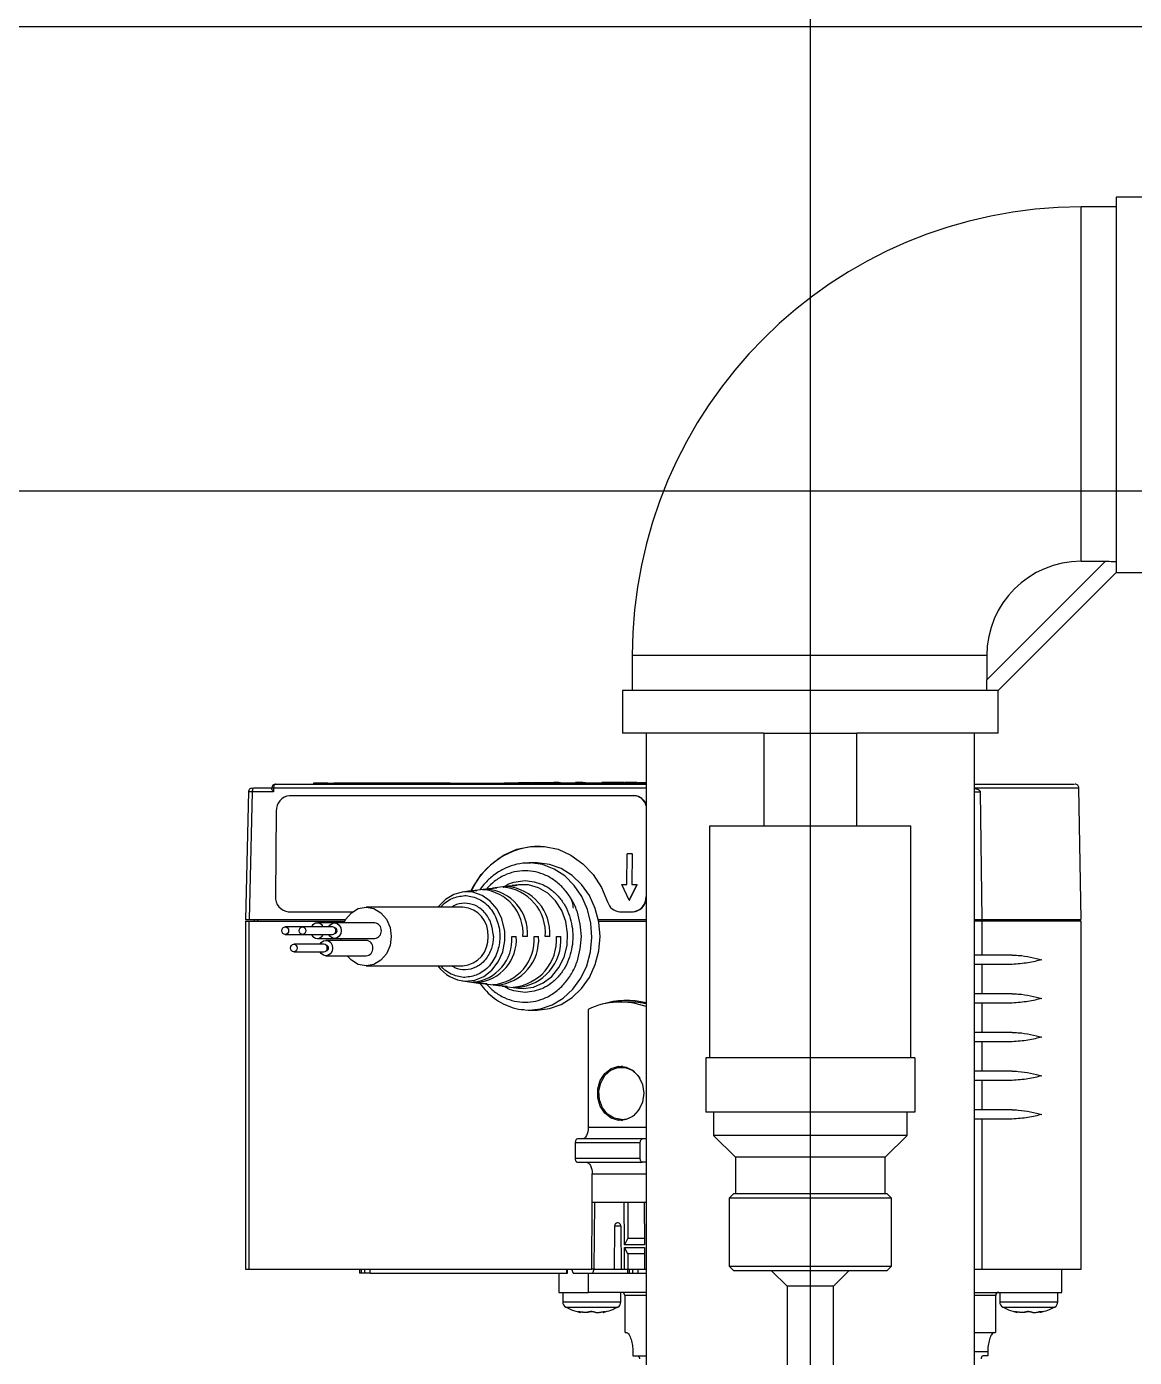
# Model space of a CAD drawing. Header units: millimetres. Extents: x 12318 to 17800, y 6541 to 10165.
# Drawn here: x 15341.1 to 15351.44, y 7317.83 to 7330.26 of the extents above; entities that cross this region are included whole.
import ezdxf

# ---------------------------------------------------------------- set-up
doc = ezdxf.new("R2010")
doc.units = ezdxf.units.MM
doc.layers.add('Equipment', color=123, linetype='Continuous')
doc.layers.add('GCW', color=214, linetype='Continuous')

# ---------------------------------------------------------------- blocks, each defined once
blk = doc.blocks.new('A$Cbe2ee938')
at = {"layer": 'Equipment'}
for p, q in [((25000, 807), (27000, 807)), ((26919, 784.95), (26913.5, 784.95)), ((26913.5, 784.95), (26913.5, 736.49)), ((26913.5, 783.7), (26909, 783.7)), ((26909, 737.9), (26909, 783.7)), ((25040, 747), (26960, 747)), ((26896.8, 722.58), (26912.12, 737.9)), ((26909, 737.9), (26912.12, 737.9)), ((26913.5, 736.45), (26898.25, 721.2)), ((26913.5, 736.49), (26913.5, 736.45)), ((26913.5, 736.45), (26919, 736.45)), ((26851, 725.7), (26851, 721.2)), ((26896.8, 725.7), (26851, 725.7)), ((26896.8, 725.7), (26896.8, 722.58)), ((26849.75, 721.2), (26849.75, 715.7)), ((26898.21, 721.2), (26849.75, 721.2)), ((26898.25, 721.2), (26898.21, 721.2)), ((26898.25, 715.7), (26898.25, 721.2)), ((26868, 715.7), (26849.75, 715.7)), ((26852.8, 715.7), (26852.8, 606.7)), ((26868, 715.7), (26868, 703.7)), ((26868, 715.7), (26880, 715.7)), ((26880, 703.7), (26880, 715.7)), ((26898.25, 715.7), (26880, 715.7)), ((26895.2, 606.7), (26895.2, 715.7)), ((26804.68, 708.71), (26804.67, 708.61)), ((26804.69, 708.8), (26804.68, 708.71)), ((26804.72, 708.88), (26804.69, 708.8)), ((26804.75, 708.96), (26804.72, 708.88)), ((26804.79, 709.02), (26804.75, 708.96)), ((26804.83, 709.06), (26804.79, 709.02)), ((26804.88, 709.09), (26804.83, 709.06)), ((26804.93, 709.1), (26804.88, 709.09)), ((26804.93, 709.1), (26852.8, 709.1)), ((26809.84, 709.2), (26809.84, 709.1)), ((26810.8, 709.2), (26809.84, 709.2)), ((26810.8, 709.2), (26810.8, 709.1)), ((26811.66, 709.2), (26810.8, 709.2)), ((26811.66, 709.1), (26811.66, 709.2)), ((26811.66, 709.2), (26812.44, 709.2)), ((26812.44, 709.2), (26812.44, 709.1)), ((26813.4, 709.2), (26812.44, 709.2)), ((26813.4, 709.2), (26813.4, 709.1)), ((26824.73, 709.2), (26813.4, 709.2)), ((26824.73, 709.2), (26824.73, 709.1)), ((26827.48, 709.2), (26824.73, 709.2)), ((26827.48, 709.1), (26827.48, 709.2)), ((26827.48, 709.2), (26828.36, 709.2)), ((26828.36, 709.1), (26828.36, 709.2)), ((26828.36, 709.2), (26834.46, 709.2)), ((26834.46, 709.2), (26834.46, 709.1)), ((26835.42, 709.2), (26834.46, 709.2)), ((26835.42, 709.2), (26835.42, 709.1)), ((26846.75, 709.2), (26835.42, 709.2)), ((26836.29, 709.31), (26836.29, 709.2)), ((26836.3, 709.2), (26836.3, 709.3)), ((26836.59, 709.3), (26836.59, 709.2)), ((26837.17, 709.3), (26837.17, 709.2)), ((26837.72, 709.3), (26837.72, 709.2)), ((26837.94, 709.2), (26837.94, 709.31)), ((26838.05, 709.3), (26838.05, 709.2)), ((26838.05, 709.3), (26838.07, 709.3)), ((26838.07, 709.2), (26838.07, 709.3)), ((26838.07, 709.3), (26838.11, 709.3)), ((26838.11, 709.3), (26838.11, 709.2)), ((26838.17, 709.3), (26838.17, 709.2)), ((26838.25, 709.31), (26838.25, 709.3)), ((26838.71, 709.31), (26838.71, 709.2)), ((26838.72, 709.2), (26838.72, 709.3)), ((26838.91, 709.3), (26838.91, 709.2)), ((26838.94, 709.3), (26838.96, 709.3)), ((26839.12, 709.3), (26839.12, 709.31)), ((26839.24, 709.3), (26839.24, 709.2)), ((26839.5, 709.3), (26839.5, 709.2)), ((26839.58, 709.2), (26839.58, 709.31)), ((26839.62, 709.3), (26839.8, 709.3)), ((26839.8, 709.3), (26839.8, 709.2)), ((26839.8, 709.3), (26840.87, 709.3)), ((26841.51, 709.3), (26840.87, 709.3)), ((26840.87, 709.2), (26840.87, 709.3)), ((26841.51, 709.2), (26841.51, 709.3)), ((26841.51, 709.3), (26841.73, 709.3)), ((26841.73, 709.3), (26841.73, 709.2)), ((26843.67, 709.3), (26843.67, 709.2)), ((26844.62, 709.3), (26843.67, 709.3)), ((26844.62, 709.2), (26844.62, 709.3)), ((26844.62, 709.3), (26844.95, 709.3)), ((26844.95, 709.3), (26844.95, 709.2)), ((26846.75, 709.2), (26846.75, 709.1)), ((26849.5, 709.2), (26846.75, 709.2)), ((26847.08, 709.3), (26847.08, 709.2)), ((26847.49, 709.3), (26847.08, 709.3)), ((26847.49, 709.2), (26847.49, 709.3)), ((26847.49, 709.3), (26847.54, 709.3)), ((26847.54, 709.3), (26847.54, 709.2)), ((26847.62, 709.3), (26847.62, 709.2)), ((26847.74, 709.3), (26847.74, 709.2)), ((26848.22, 709.3), (26848.22, 709.2)), ((26848.63, 709.31), (26848.63, 709.2)), ((26848.63, 709.3), (26848.63, 709.2)), ((26848.92, 709.3), (26848.92, 709.2)), ((26849.5, 709.3), (26849.5, 709.2)), ((26849.5, 709.1), (26849.5, 709.2)), ((26849.5, 709.2), (26849.6, 709.2)), ((26849.6, 709.1), (26849.6, 709.2)), ((26849.6, 709.2), (26852.76, 709.2)), ((26850.01, 709.31), (26850.01, 709.2)), ((26850.02, 709.3), (26850.02, 709.2)), ((26850.31, 709.3), (26850.31, 709.2)), ((26850.89, 709.3), (26850.89, 709.2)), ((26851.44, 709.3), (26851.44, 709.2)), ((26851.66, 709.2), (26851.66, 709.31)), ((26851.77, 709.3), (26851.77, 709.2)), ((26851.77, 709.3), (26851.79, 709.3)), ((26851.79, 709.2), (26851.79, 709.3)), ((26851.79, 709.3), (26851.83, 709.3)), ((26851.83, 709.3), (26851.83, 709.2)), ((26851.89, 709.3), (26851.89, 709.2)), ((26851.97, 709.31), (26851.97, 709.3)), ((26852.43, 709.31), (26852.43, 709.2)), ((26852.43, 709.2), (26852.43, 709.3)), ((26852.63, 709.3), (26852.63, 709.2)), ((26852.66, 709.3), (26852.68, 709.3)), ((26801.44, 708.13), (26801.04, 691.57)), ((26801.92, 708.11), (26801.52, 691.6)), ((26801.76, 708.57), (26801.94, 708.6)), ((26804.67, 708.11), (26801.92, 708.11)), ((26801.95, 708.6), (26801.94, 708.6)), ((26802.18, 708.6), (26804.5, 708.6)), ((26804.67, 708.61), (26804.67, 708.11)), ((26804.67, 708.61), (26852.8, 708.61)), ((26851.21, 707.6), (26806.75, 707.6)), ((26851.31, 707.6), (26851.26, 707.6)), ((26895.2, 708.11), (26895.95, 708.11)), ((26895.95, 708.11), (26896.17, 691.6)), ((26909, 691.6), (26908.7, 708.62)), ((26805.02, 705.6), (26804.92, 694.6)), ((26861, 703.7), (26861, 673.7)), ((26861, 703.7), (26887, 703.7)), ((26887, 673.7), (26887, 703.7)), ((26834.39, 699.91), (26836.08, 700.67)), ((26836.08, 700.67), (26837.85, 701.05)), ((26837.85, 701.05), (26839.65, 701.05)), ((26839.65, 701.05), (26841.42, 700.67)), ((26841.42, 700.67), (26843.09, 699.91)), ((26850.3, 696.1), (26850.34, 700.1)), ((26850.98, 700.1), (26850.34, 700.1)), ((26850.98, 700.1), (26850.95, 696.1)), ((26850.98, 700.1), (26851.03, 700.1)), ((26851, 696.1), (26851.03, 700.1)), ((26831.5, 697.41), (26832.85, 698.81)), ((26832.85, 698.81), (26834.39, 699.91)), ((26838.72, 698.9), (26837.68, 698.9)), ((26837.8, 698.9), (26837.68, 698.9)), ((26837.87, 698.9), (26837.8, 698.9)), ((26839.39, 698.69), (26837.87, 698.9)), ((26840.3, 698.72), (26838.72, 698.9)), ((26840.9, 698.12), (26839.39, 698.69)), ((26841.83, 698.18), (26840.3, 698.72)), ((26843.09, 699.91), (26844.61, 698.81)), ((26844.61, 698.81), (26845.94, 697.41)), ((26830.39, 695.74), (26831.5, 697.41)), ((26842.3, 697.22), (26840.9, 698.12)), ((26843.23, 697.3), (26841.83, 698.18)), ((26843.51, 696.01), (26842.3, 697.22)), ((26844.46, 696.12), (26843.23, 697.3)), ((26845.94, 697.41), (26847.02, 695.74)), ((26829.18, 695.16), (26827.97, 694.85)), ((26829.87, 695.25), (26829.08, 695.15)), ((26830.42, 695.11), (26829.18, 695.16)), ((26830.42, 695.28), (26829.87, 695.25)), ((26830.12, 695.27), (26830.94, 695.35)), ((26830.15, 695.27), (26830.39, 695.74)), ((26832.43, 695.58), (26830.38, 695.31)), ((26830.94, 695.35), (26830.42, 695.28)), ((26831.61, 694.7), (26830.42, 695.11)), ((26831.72, 695.45), (26832.24, 695.52)), ((26832.24, 695.52), (26832.24, 695.42)), ((26833.01, 695.62), (26832.43, 695.58)), ((26832.68, 695.6), (26833.53, 695.68)), ((26834.99, 695.91), (26832.94, 695.65)), ((26833.53, 695.68), (26833.01, 695.62)), ((26834.31, 695.78), (26834.83, 695.85)), ((26834.83, 695.85), (26834.83, 695.75)), ((26835.61, 695.95), (26834.99, 695.91)), ((26835.25, 695.94), (26836.12, 696.02)), ((26836.29, 696.08), (26835.5, 695.98)), ((26835.61, 695.95), (26836.12, 696.02)), ((26837.59, 696.07), (26836.29, 696.08)), ((26838.88, 695.71), (26837.59, 696.07)), ((26840.08, 695.01), (26838.88, 695.71)), ((26841.1, 694.01), (26840.08, 695.01)), ((26844.5, 694.56), (26843.51, 696.01)), ((26845.47, 694.68), (26844.46, 696.12)), ((26847.02, 695.74), (26847.82, 693.86)), ((26850.61, 694.1), (26849.64, 696.1)), ((26849.64, 696.1), (26850.3, 696.1)), ((26851.61, 696.1), (26850.61, 694.1)), ((26850.66, 694.1), (26851.66, 696.1)), ((26850.95, 696.1), (26851.61, 696.1)), ((26851.61, 696.1), (26851.66, 696.1)), ((26815.62, 693.01), (26816.63, 693.2)), ((26829.12, 693.2), (26816.63, 693.2)), ((26816.63, 693.2), (26817.63, 693.01)), ((26825.93, 693.24), (26825.9, 693.2)), ((26826.86, 694.2), (26825.93, 693.24)), ((26827.97, 694.85), (26826.86, 694.2)), ((26829.38, 694.68), (26829.54, 694.68)), ((26832.67, 693.95), (26831.61, 694.7)), ((26833.54, 692.92), (26832.67, 693.95)), ((26841.89, 692.76), (26841.1, 694.01)), ((26845.23, 692.9), (26844.5, 694.56)), ((26846.22, 693.04), (26845.47, 694.68)), ((26850.61, 694.1), (26850.66, 694.1)), ((26801.52, 691.6), (26813.98, 691.6)), ((26802.14, 691.6), (26802.15, 691.4)), ((26802.63, 691.4), (26802.62, 691.6)), ((26806.56, 692.6), (26806.61, 692.6)), ((26806.61, 692.6), (26814.88, 692.6)), ((26806.61, 692.6), (26806.66, 692.6)), ((26806.61, 692.6), (26806.66, 692.6)), ((26806.66, 692.6), (26814.87, 692.6)), ((26813.74, 691.15), (26814, 691.63)), ((26814, 691.63), (26814.72, 692.47)), ((26814.72, 692.47), (26815.62, 693.01)), ((26817.63, 693.01), (26818.54, 692.47)), ((26818.54, 692.47), (26819.25, 691.63)), ((26819.25, 691.63), (26819.72, 690.57)), ((26834.17, 691.67), (26833.54, 692.92)), ((26834.51, 690.28), (26834.17, 691.67)), ((26842.42, 691.33), (26841.89, 692.76)), ((26845.67, 691.11), (26845.23, 692.9)), ((26846.68, 691.25), (26846.22, 693.04)), ((26846.62, 691.6), (26852.8, 691.6)), ((26849.35, 692.6), (26849.4, 692.6)), ((26849.4, 692.6), (26851.07, 692.6)), ((26849.4, 692.6), (26849.45, 692.6)), ((26849.4, 692.6), (26849.45, 692.6)), ((26849.45, 692.6), (26851.12, 692.6)), ((26851.07, 692.6), (26851.12, 692.6)), ((26895.2, 691.6), (26896.17, 691.6)), ((26895.51, 691.4), (26895.51, 691.6)), ((26895.62, 691.6), (26895.62, 691.4)), ((26908.2, 691.4), (26908.2, 691.6)), ((26801.04, 691.4), (26801.04, 646.4)), ((26801.04, 691.4), (26801.52, 691.4)), ((26801.52, 646.4), (26801.52, 691.4)), ((26801.52, 691.4), (26813.86, 691.4)), ((26805.75, 690.15), (26805.79, 690.34)), ((26805.79, 689.96), (26805.75, 690.15)), ((26805.79, 690.34), (26805.88, 690.5)), ((26805.88, 689.8), (26805.79, 689.96)), ((26805.88, 690.5), (26806.02, 690.61)), ((26806.02, 689.69), (26805.88, 689.8)), ((26806.02, 690.61), (26806.18, 690.65)), ((26808.4, 690.65), (26806.18, 690.65)), ((26806.18, 690.65), (26806.34, 690.61)), ((26806.34, 690.61), (26806.48, 690.5)), ((26806.48, 689.8), (26806.34, 689.69)), ((26806.48, 690.5), (26806.58, 690.34)), ((26806.58, 689.96), (26806.48, 689.8)), ((26806.58, 690.34), (26806.61, 690.15)), ((26806.61, 690.15), (26806.58, 689.96)), ((26807.98, 690.15), (26808.01, 690.34)), ((26808.01, 689.96), (26807.98, 690.15)), ((26808.01, 690.34), (26808.1, 690.5)), ((26808.1, 689.8), (26808.01, 689.96)), ((26808.1, 690.5), (26808.24, 690.61)), ((26808.24, 689.69), (26808.1, 689.8)), ((26808.24, 690.61), (26808.4, 690.65)), ((26812.29, 690.65), (26808.4, 690.65)), ((26808.4, 690.65), (26808.57, 690.61)), ((26808.57, 690.61), (26808.71, 690.5)), ((26808.71, 689.8), (26808.57, 689.69)), ((26808.71, 690.5), (26808.8, 690.34)), ((26808.8, 689.96), (26808.71, 689.8)), ((26808.8, 690.34), (26808.83, 690.15)), ((26808.83, 690.15), (26808.8, 689.96)), ((26812.55, 691.15), (26810.33, 691.15)), ((26811.81, 690.65), (26811.95, 690.86)), ((26811.95, 690.86), (26812.22, 691.07)), ((26812.22, 691.07), (26812.55, 691.15)), ((26817.74, 691.15), (26812.55, 691.15)), ((26812.55, 691.15), (26812.88, 691.07)), ((26812.88, 691.07), (26813.16, 690.86)), ((26813.16, 690.86), (26813.34, 690.53)), ((26813.34, 689.77), (26813.16, 689.44)), ((26813.34, 690.53), (26813.41, 690.15)), ((26813.41, 690.15), (26813.34, 689.77)), ((26819.72, 690.57), (26819.88, 689.4)), ((26834.54, 690.04), (26834.51, 690.28)), ((26834.54, 688.83), (26834.54, 690.04)), ((26842.65, 689.79), (26842.42, 691.33)), ((26842.58, 688.23), (26842.65, 689.79)), ((26845.8, 689.26), (26845.67, 691.11)), ((26846.66, 691.4), (26852.8, 691.4)), ((26846.84, 689.4), (26846.68, 691.25)), ((26896.17, 691.4), (26895.2, 691.4)), ((26896.17, 691.4), (26896.17, 687)), ((26909, 691.4), (26896.17, 691.4)), ((26909, 646.4), (26909, 691.4)), ((26806.18, 689.65), (26806.02, 689.69)), ((26806.34, 689.69), (26806.18, 689.65)), ((26806.18, 689.65), (26808.4, 689.65)), ((26806.86, 687.9), (26806.9, 688.09)), ((26806.9, 688.09), (26806.99, 688.25)), ((26806.99, 688.25), (26807.13, 688.36)), ((26807.13, 688.36), (26807.29, 688.4)), ((26811.18, 688.4), (26807.29, 688.4)), ((26807.29, 688.4), (26807.46, 688.36)), ((26807.46, 688.36), (26807.59, 688.25)), ((26807.59, 688.25), (26807.69, 688.09)), ((26807.69, 688.09), (26807.72, 687.9)), ((26808.4, 689.65), (26808.24, 689.69)), ((26808.57, 689.69), (26808.4, 689.65)), ((26808.4, 689.65), (26812.29, 689.65)), ((26810.33, 689.15), (26812.55, 689.15)), ((26810.7, 688.4), (26810.84, 688.61)), ((26810.84, 688.61), (26811.11, 688.82)), ((26811.11, 688.82), (26811.44, 688.9)), ((26816.63, 688.9), (26811.44, 688.9)), ((26811.44, 688.9), (26811.77, 688.82)), ((26811.77, 688.82), (26812.05, 688.61)), ((26811.95, 689.44), (26811.81, 689.65)), ((26812.22, 689.23), (26811.95, 689.44)), ((26812.05, 688.61), (26812.23, 688.28)), ((26812.55, 689.15), (26812.22, 689.23)), ((26812.23, 688.28), (26812.3, 687.9)), ((26812.88, 689.23), (26812.55, 689.15)), ((26812.55, 689.15), (26817.74, 689.15)), ((26813.16, 689.44), (26812.88, 689.23)), ((26813.41, 688.9), (26813.38, 689.15)), ((26819.72, 688.23), (26819.25, 687.17)), ((26819.88, 689.4), (26819.72, 688.23)), ((26833.06, 689.4), (26833.06, 689.56)), ((26834.27, 687.42), (26834.54, 688.83)), ((26835.45, 689.4), (26836.03, 689.4)), ((26837.47, 689.4), (26836.89, 689.4)), ((26838.33, 689.4), (26838.9, 689.4)), ((26840.34, 689.4), (26839.77, 689.4)), ((26841.21, 689.4), (26841.78, 689.4)), ((26842.19, 686.74), (26842.58, 688.23)), ((26845.62, 687.41), (26845.8, 689.26)), ((26846.68, 687.55), (26846.84, 689.4)), ((26806.9, 687.71), (26806.86, 687.9)), ((26806.99, 687.55), (26806.9, 687.71)), ((26807.13, 687.44), (26806.99, 687.55)), ((26807.29, 687.4), (26807.13, 687.44)), ((26807.46, 687.44), (26807.29, 687.4)), ((26807.29, 687.4), (26811.18, 687.4)), ((26807.59, 687.55), (26807.46, 687.44)), ((26807.69, 687.71), (26807.59, 687.55)), ((26807.72, 687.9), (26807.69, 687.71)), ((26810.84, 687.19), (26810.7, 687.4)), ((26811.11, 686.98), (26810.84, 687.19)), ((26811.44, 686.9), (26811.11, 686.98)), ((26811.77, 686.98), (26811.44, 686.9)), ((26811.44, 686.9), (26816.63, 686.9)), ((26812.05, 687.19), (26811.77, 686.98)), ((26812.23, 687.52), (26812.05, 687.19)), ((26812.3, 687.9), (26812.23, 687.52)), ((26814.72, 686.33), (26814.18, 686.9)), ((26815.62, 685.79), (26814.72, 686.33)), ((26818.54, 686.33), (26817.63, 685.79)), ((26819.25, 687.17), (26818.54, 686.33)), ((26833.7, 686.13), (26834.27, 687.42)), ((26841.53, 685.39), (26842.19, 686.74)), ((26845.14, 685.63), (26845.62, 687.41)), ((26846.22, 685.76), (26846.68, 687.55)), ((26900.07, 687), (26895.2, 687)), ((26816.63, 685.6), (26815.62, 685.79)), ((26817.63, 685.79), (26816.63, 685.6)), ((26816.63, 685.6), (26829.12, 685.6)), ((26831.85, 684.24), (26832.88, 685.05)), ((26832.88, 685.05), (26833.7, 686.13)), ((26840.61, 684.25), (26841.53, 685.39)), ((26844.36, 684), (26845.14, 685.63)), ((26845.47, 684.12), (26846.22, 685.76)), ((26900.07, 685.8), (26895.2, 685.8)), ((26896.17, 685.8), (26896.17, 682)), ((26829.08, 683.65), (26831.15, 683.39)), ((26829.38, 684.12), (26829.22, 684.12)), ((26829.45, 683.62), (26830.68, 683.75)), ((26830.94, 683.45), (26830.42, 683.52)), ((26830.68, 683.75), (26831.85, 684.24)), ((26830.94, 683.45), (26830.94, 683.55)), ((26831.15, 683.39), (26831.72, 683.35)), ((26832.24, 683.28), (26831.41, 683.36)), ((26831.66, 683.32), (26833.71, 683.06)), ((26831.72, 683.35), (26832.24, 683.28)), ((26833.53, 683.12), (26833.01, 683.18)), ((26833.53, 683.12), (26833.53, 683.21)), ((26833.71, 683.06), (26834.31, 683.02)), ((26834.83, 682.95), (26833.93, 683.04)), ((26834.22, 682.99), (26836.29, 682.72)), ((26834.31, 683.02), (26834.83, 682.95)), ((26835.61, 682.85), (26836.12, 682.78)), ((26836.12, 682.78), (26836.12, 682.88)), ((26836.92, 682.68), (26838.24, 682.86)), ((26838.24, 682.86), (26839.5, 683.4)), ((26839.5, 683.4), (26840.61, 684.25)), ((26843.34, 682.58), (26844.36, 684)), ((26844.46, 682.68), (26845.47, 684.12)), ((26836.29, 682.72), (26836.92, 682.68)), ((26840.67, 680.57), (26842.09, 681.42)), ((26841.83, 680.62), (26843.23, 681.5)), ((26842.09, 681.42), (26843.34, 682.58)), ((26843.23, 681.5), (26844.46, 682.68)), ((26900.07, 682), (26895.2, 682)), ((26836.74, 679.96), (26837.56, 679.9)), ((26837.56, 679.9), (26837.68, 679.9)), ((26837.68, 679.9), (26839.14, 680.06)), ((26837.68, 679.9), (26838.72, 679.9)), ((26838.72, 679.9), (26840.3, 680.08)), ((26839.14, 680.06), (26840.67, 680.57)), ((26840.3, 680.08), (26841.83, 680.62)), ((26845.31, 679.97), (26845.31, 664.73)), ((26850.75, 680.93), (26849.5, 680.93)), ((26900.07, 680.8), (26895.2, 680.8)), ((26896.17, 680.8), (26896.17, 677)), ((26900.07, 677), (26895.2, 677)), ((26900.07, 675.8), (26895.2, 675.8)), ((26896.17, 675.8), (26896.17, 672)), ((26848.29, 672.34), (26849.25, 672.62)), ((26849.75, 672.62), (26849.2, 672.5)), ((26849.25, 672.62), (26850.23, 672.52)), ((26850.01, 672.53), (26849.6, 672.53)), ((26850.01, 672.53), (26850.24, 672.52)), ((26850.23, 672.52), (26851.13, 672.06)), ((26860.5, 673.7), (26860.5, 666.7)), ((26874, 673.7), (26860.5, 673.7)), ((26874, 673.7), (26874, 666.7)), ((26887.5, 673.7), (26874, 673.7)), ((26887.5, 673.7), (26887.5, 666.7)), ((26846.86, 670.8), (26847.47, 671.71)), ((26846.94, 670.5), (26847.46, 671.43)), ((26847.46, 671.43), (26848.22, 672.12)), ((26847.47, 671.71), (26848.29, 672.34)), ((26848.22, 672.12), (26849.12, 672.48)), ((26849.12, 672.48), (26850.08, 672.48)), ((26850.08, 672.48), (26850.98, 672.12)), ((26850.98, 672.12), (26851.74, 671.43)), ((26851.13, 672.06), (26851.86, 671.28)), ((26851.74, 671.43), (26851.98, 671.08)), ((26851.86, 671.28), (26852.33, 670.27)), ((26900.07, 672), (26895.2, 672)), ((26900.07, 670.8), (26895.2, 670.8)), ((26896.17, 670.8), (26896.17, 667)), ((26846.54, 669.71), (26846.86, 670.8)), ((26846.54, 668.55), (26846.54, 669.71)), ((26846.7, 669.41), (26846.94, 670.5)), ((26846.78, 668.3), (26846.7, 669.41)), ((26852.33, 670.27), (26852.49, 669.13)), ((26852.49, 669.13), (26852.33, 667.99)), ((26846.86, 667.46), (26846.54, 668.55)), ((26847.17, 667.27), (26846.78, 668.3)), ((26847.47, 666.55), (26846.86, 667.46)), ((26852.33, 667.99), (26851.86, 666.98)), ((26847.81, 666.45), (26847.17, 667.27)), ((26848.29, 665.92), (26847.47, 666.55)), ((26848.66, 665.91), (26847.81, 666.45)), ((26849.25, 665.64), (26848.29, 665.92)), ((26849.6, 665.73), (26848.66, 665.91)), ((26849.2, 665.76), (26849.75, 665.64)), ((26850.23, 665.74), (26849.25, 665.64)), ((26849.6, 665.73), (26850.01, 665.73)), ((26850.24, 665.74), (26850.01, 665.73)), ((26851.13, 666.2), (26850.23, 665.74)), ((26851.86, 666.98), (26851.13, 666.2)), ((26874, 666.7), (26860.5, 666.7)), ((26861.5, 666.7), (26861.5, 663.7)), ((26887.5, 666.7), (26874, 666.7)), ((26886.5, 663.7), (26886.5, 666.7)), ((26900.07, 667), (26895.2, 667)), ((26900.07, 665.8), (26895.2, 665.8)), ((26896.17, 665.8), (26896.17, 646.4)), ((26845.25, 664.16), (26845.17, 663.9)), ((26845.29, 664.44), (26845.25, 664.16)), ((26845.31, 664.73), (26845.29, 664.44)), ((26852.8, 664.73), (26845.31, 664.73)), ((26843.67, 662.92), (26843.65, 662.83)), ((26843.65, 662.83), (26843.65, 662.73)), ((26852.03, 662.73), (26843.65, 662.73)), ((26843.65, 662.73), (26843.65, 660.73)), ((26843.69, 663.01), (26843.67, 662.92)), ((26843.72, 663.08), (26843.69, 663.01)), ((26843.76, 663.15), (26843.72, 663.08)), ((26843.81, 663.19), (26843.76, 663.15)), ((26843.85, 663.22), (26843.81, 663.19)), ((26843.91, 663.23), (26843.85, 663.22)), ((26852.28, 663.23), (26843.91, 663.23)), ((26844.68, 663.26), (26844.53, 663.23)), ((26844.83, 663.34), (26844.68, 663.26)), ((26844.96, 663.48), (26844.83, 663.34)), ((26845.08, 663.67), (26844.96, 663.48)), ((26845.17, 663.9), (26845.08, 663.67)), ((26852.03, 662.83), (26852.05, 662.92)), ((26852.03, 662.73), (26852.03, 662.83)), ((26852.03, 660.73), (26852.03, 662.73)), ((26852.05, 662.92), (26852.07, 663.01)), ((26852.07, 663.01), (26852.1, 663.08)), ((26852.1, 663.08), (26852.14, 663.15)), ((26852.14, 663.15), (26852.19, 663.19)), ((26852.19, 663.19), (26852.23, 663.22)), ((26852.23, 663.22), (26852.28, 663.23)), ((26852.8, 663.23), (26852.28, 663.23)), ((26861.5, 663.7), (26864.33, 660.88)), ((26886.5, 663.7), (26861.5, 663.7)), ((26883.68, 660.88), (26886.5, 663.7)), ((26843.65, 660.73), (26852.03, 660.73)), ((26843.65, 660.73), (26843.65, 660.63)), ((26843.65, 660.63), (26843.67, 660.54)), ((26843.67, 660.54), (26843.69, 660.45)), ((26852.03, 660.63), (26852.03, 660.73)), ((26852.05, 660.54), (26852.03, 660.63)), ((26852.07, 660.45), (26852.05, 660.54)), ((26864.33, 660.88), (26864.33, 656.2)), ((26883.68, 660.88), (26864.33, 660.88)), ((26883.68, 656.2), (26883.68, 660.88)), ((26843.69, 660.45), (26843.72, 660.38)), ((26843.72, 660.38), (26843.76, 660.31)), ((26843.76, 660.31), (26843.81, 660.27)), ((26843.81, 660.27), (26843.85, 660.24)), ((26843.85, 660.24), (26843.91, 660.23)), ((26843.91, 660.23), (26852.28, 660.23)), ((26845.05, 660.23), (26845.2, 660.2)), ((26845.2, 660.2), (26845.34, 660.12)), ((26845.34, 660.12), (26845.48, 659.98)), ((26845.48, 659.98), (26845.6, 659.79)), ((26845.6, 659.79), (26845.69, 659.56)), ((26845.69, 659.56), (26845.77, 659.3)), ((26845.77, 659.3), (26845.81, 659.02)), ((26845.81, 659.02), (26845.82, 658.73)), ((26852.1, 660.38), (26852.07, 660.45)), ((26852.14, 660.31), (26852.1, 660.38)), ((26852.19, 660.27), (26852.14, 660.31)), ((26852.23, 660.24), (26852.19, 660.27)), ((26852.28, 660.23), (26852.23, 660.24)), ((26852.8, 660.23), (26852.28, 660.23)), ((26845.82, 655.03), (26845.82, 658.73)), ((26845.82, 658.73), (26852.8, 658.73)), ((26864.13, 656.2), (26863.53, 655.6)), ((26863.53, 655.6), (26863.53, 646.8)), ((26884.48, 655.6), (26863.53, 655.6)), ((26864.13, 656.2), (26883.88, 656.2)), ((26884.48, 655.6), (26883.88, 656.2)), ((26884.48, 646.8), (26884.48, 655.6)), ((26845.77, 646.4), (26845.84, 655.03)), ((26852.8, 655.03), (26845.82, 655.03)), ((26846.13, 655.03), (26846.03, 646.4)), ((26850, 649.56), (26849.98, 655.03)), ((26850.43, 655.03), (26850.43, 650.4)), ((26852.54, 655.03), (26852.57, 649.56)), ((26848.73, 646.4), (26848.75, 652)), ((26848.75, 652), (26849.52, 652)), ((26849.18, 652.4), (26849.09, 652.4)), ((26849.52, 652), (26849.59, 646.4)), ((26850.43, 650.4), (26850, 649.56)), ((26850.43, 650.4), (26852.56, 650.4)), ((26852.57, 649.56), (26850, 649.56)), ((26850, 649.22), (26852.57, 649.22)), ((26850.01, 646.4), (26850, 649.22)), ((26850.43, 648.4), (26850, 649.22)), ((26852.57, 649.22), (26852.58, 646.4)), ((26852.57, 648.4), (26850.43, 648.4)), ((26850.43, 648.4), (26850.43, 646.4)), ((26863.53, 646.8), (26864.13, 646.2)), ((26863.53, 646.8), (26884.48, 646.8)), ((26883.88, 646.2), (26884.48, 646.8)), ((26801.04, 646.4), (26801.52, 646.4)), ((26801.52, 646.4), (26845.77, 646.4)), ((26815.78, 646.4), (26815.78, 645.9)), ((26816.02, 645.9), (26815.78, 645.9)), ((26816.02, 645.9), (26816.02, 646.4)), ((26816.45, 645.9), (26816.02, 645.9)), ((26816.45, 645.9), (26816.45, 646.4)), ((26817.14, 645.9), (26816.45, 645.9)), ((26817.14, 645.9), (26817.14, 646.4)), ((26817.14, 645.9), (26842.55, 645.9)), ((26841.5, 645.9), (26841.5, 643.4)), ((26842.55, 645.9), (26842.55, 646.4)), ((26842.55, 645.9), (26842.62, 645.9)), ((26842.62, 645.9), (26842.62, 646.4)), ((26843.17, 646.4), (26843.36, 645.9)), ((26843.36, 645.9), (26845.92, 645.9)), ((26845.37, 643.4), (26845.37, 645.9)), ((26846.03, 646.4), (26845.77, 646.4)), ((26845.92, 645.9), (26846.1, 646.4)), ((26845.92, 645.9), (26850.41, 645.9)), ((26846.03, 646.4), (26848.73, 646.4)), ((26848.73, 646.4), (26849.59, 646.4)), ((26849.59, 646.4), (26850.01, 646.4)), ((26850.01, 646.4), (26850.43, 646.4)), ((26850.41, 646.4), (26850.41, 645.9)), ((26850.41, 645.9), (26850.65, 645.9)), ((26850.43, 646.4), (26852.58, 646.4)), ((26850.65, 645.9), (26850.65, 646.4)), ((26850.65, 645.9), (26851.08, 645.9)), ((26851.08, 645.9), (26851.08, 646.4)), ((26851.08, 645.9), (26851.77, 645.9)), ((26851.77, 645.9), (26851.77, 646.4)), ((26851.77, 645.9), (26852.8, 645.9)), ((26852.58, 646.4), (26852.8, 646.4)), ((26883.88, 646.2), (26864.13, 646.2)), ((26869, 646.2), (26871, 644.2)), ((26877, 644.2), (26879, 646.2)), ((26895.2, 646.4), (26896.17, 646.4)), ((26896.17, 646.4), (26909, 646.4)), ((26906.5, 643.4), (26906.5, 646.4)), ((26842.03, 643.4), (26842.03, 642.16)), ((26852.8, 643.4), (26845.37, 643.4)), ((26849.53, 642.16), (26849.53, 643.4)), ((26871, 644.2), (26871, 616.7)), ((26877, 644.2), (26871, 644.2)), ((26877, 616.7), (26877, 644.2)), ((26898.47, 643.4), (26898.47, 642.16)), ((26905.97, 642.16), (26905.97, 643.4)), ((26842.03, 642.16), (26849.53, 642.16)), ((26850.05, 643), (26850.05, 638.2)), ((26852.8, 643), (26850.05, 643)), ((26897.95, 643), (26895.2, 643)), ((26897.95, 638.2), (26897.95, 643)), ((26898.47, 642.16), (26905.97, 642.16)), ((26842.42, 641.5), (26849.14, 641.5)), ((26844.13, 640.92), (26844.13, 640.85)), ((26844.3, 640.8), (26844.3, 640.9)), ((26845.35, 640.85), (26845.35, 640.88)), ((26847.26, 640.91), (26847.26, 640.8)), ((26847.42, 640.85), (26847.42, 640.92)), ((26898.86, 641.5), (26905.58, 641.5)), ((26900.57, 640.92), (26900.57, 640.85)), ((26900.74, 640.8), (26900.74, 640.9)), ((26901.78, 640.85), (26901.78, 640.88)), ((26903.7, 640.91), (26903.7, 640.8)), ((26903.85, 640.85), (26903.85, 640.92)), ((26850.1, 638.2), (26850.29, 638.2)), ((26851.08, 635.7), (26851.08, 635.2)), ((26896.92, 635.7), (26895.2, 635.7)), ((26896.92, 635.2), (26896.36, 635.2)), ((26896.92, 635.7), (26896.92, 635.2))]:
    blk.add_line(p, q, dxfattribs=at)
for centre, radius, start, end in [((26909, 725.7), 58, 90, 180), ((26909, 725.7), 12.2, 90, 180), ((26804.93, 708.6), 0.5, 90, 179.3476), ((26908.2, 708.6), 0.5, 359.9914, 90), ((26806.91, 705.71), 1.89, 94.8582, 183.4735), ((26851.13, 705.88), 1.73, 14.0371, 87.2795), ((26851.18, 705.89), 1.71, 18.7892, 85.6801), ((26839.24, 691.16), 9.93, 90.8792, 155.5311), ((26831.24, 689.81), 5.66, 355.8815, 85.1817), ((26831.75, 689.81), 5.73, 355.8815, 85.1817), ((26833.81, 689.83), 5.98, 355.8815, 85.1817), ((26834.32, 689.83), 6.04, 355.8815, 85.1817), ((26806.76, 694.45), 1.85, 175.2397, 265.2304), ((26828.85, 689.67), 3.54, 355.5514, 85.5118), ((26849.48, 694.32), 1.72, 195.4338, 267.3611), ((26850.91, 694.48), 1.89, 274.8044, 2.342), ((26850.99, 694.43), 1.84, 274.1999, 350.5108), ((26810.33, 690.33), 0.808, 23.6688, 156.3312), ((26812.25, 690.18), 0.468, 355.8815, 85.1817), ((26812.25, 690.12), 0.468, 274.8183, 4.1185), ((26812.52, 690.17), 0.355, 356.1387, 80.6109), ((26812.52, 690.13), 0.355, 279.3891, 3.8613), ((26817.66, 690.22), 0.936, 355.8815, 85.1817), ((26817.66, 690.08), 0.936, 274.8183, 4.1185), ((26810.33, 689.97), 0.808, 203.6688, 336.3312), ((26811.14, 687.93), 0.468, 355.8815, 85.1817), ((26811.41, 687.92), 0.355, 356.1386, 80.6115), ((26816.55, 687.97), 0.936, 355.8815, 85.1817), ((26828.8, 689.16), 3.58, 275.1445, 3.7922), ((26829.96, 689), 5.51, 274.8183, 4.1185), ((26830.47, 689), 5.57, 274.8183, 4.1185), ((26832.52, 688.98), 5.82, 274.8183, 4.1185), ((26833.04, 688.98), 5.88, 274.8183, 4.1185), ((26835.09, 688.96), 6.13, 274.8183, 4.1185), ((26835.6, 688.96), 6.19, 274.8183, 4.1185), ((26811.14, 687.87), 0.468, 274.8183, 4.1185), ((26811.41, 687.88), 0.355, 279.3885, 3.8614), ((26816.55, 687.83), 0.936, 274.8183, 4.1185), ((26829.77, 688.38), 4.76, 215.6318, 266.1195), ((26850.26, 671.42), 9.73, 74.8631, 108.7069), ((26849.49, 671.3), 9.63, 69.9078, 115.7601), ((26849.52, 668.55), 2.82, 271.677, 330.9426), ((26849.65, 643), 0.4, 0, 90), ((26898.35, 643), 0.4, 90, 180), ((26842.78, 642.16), 0.75, 180, 241.1886), ((26848.78, 642.16), 0.75, 298.8114, 0), ((26899.22, 642.16), 0.75, 180, 241.1886), ((26905.22, 642.16), 0.75, 298.8114, 0)]:
    blk.add_arc(centre, radius, start, end, dxfattribs=at)
for centre, major_axis, start_param, end_param in [((26850.62, 667.95), (0.22, 13.2), 0.032838, 0.225793), ((26850.69, 667.93), (0.22, 13), 6.112296, 6.297569), ((26849.09, 652), (-0.007, 0.4), 6.268801, 7.830871), ((26849.18, 652), (-0.007, 0.4), 4.706732, 6.268801)]:
    blk.add_ellipse(centre, major_axis=major_axis, ratio=0.85497, start_param=start_param, end_param=end_param, dxfattribs=at)
for points, knots in [([(26912.12, 737.9), (26912.46, 737.89), (26912.93, 737.89), (26913.37, 737.87), (26913.5, 737.86)], [0, 0, 0, 0, 0.7134205, 1, 1, 1, 1]), ([(26896.84, 721.2), (26896.82, 721.52), (26896.81, 721.98), (26896.8, 722.45), (26896.8, 722.58)], [0, 0, 0, 0, 0.716348, 1, 1, 1, 1]), ([(26836.3, 709.3), (26836.31, 709.3), (26836.34, 709.3), (26836.45, 709.3), (26836.55, 709.3), (26836.59, 709.3)], [0, 0, 0, 0, 0.366886, 0.73603, 1, 1, 1, 1]), ([(26836.59, 709.3), (26836.66, 709.3), (26836.78, 709.3), (26836.99, 709.3), (26837.11, 709.3), (26837.17, 709.3)], [0, 0, 0, 0, 0.3854567, 0.7057652, 1, 1, 1, 1]), ([(26837.17, 709.3), (26837.24, 709.3), (26837.39, 709.3), (26837.57, 709.3), (26837.67, 709.3), (26837.72, 709.3)], [0, 0, 0, 0, 0.324673, 0.61293, 1, 1, 1, 1]), ([(26837.72, 709.3), (26837.76, 709.3), (26837.84, 709.3), (26837.92, 709.3), (26837.93, 709.3), (26837.93, 709.3)], [0, 0, 0, 0, 0.348228, 0.665083, 1, 1, 1, 1]), ([(26838.11, 709.3), (26838.12, 709.3), (26838.13, 709.3), (26838.15, 709.3), (26838.16, 709.3), (26838.17, 709.3)], [0, 0, 0, 0, 0.323069, 0.661145, 1, 1, 1, 1]), ([(26838.17, 709.3), (26838.22, 709.3), (26838.37, 709.3), (26838.54, 709.3), (26838.66, 709.3), (26838.67, 709.3)], [0, 0, 0, 0, 0.308713, 0.936655, 1, 1, 1, 1]), ([(26838.72, 709.3), (26838.72, 709.3), (26838.74, 709.3), (26838.81, 709.3), (26838.88, 709.3), (26838.91, 709.3)], [0, 0, 0, 0, 0.280279, 0.654379, 1, 1, 1, 1]), ([(26838.91, 709.3), (26838.96, 709.3), (26839.03, 709.3), (26839.15, 709.3), (26839.22, 709.3), (26839.24, 709.3)], [0, 0, 0, 0, 0.41762, 0.740169, 1, 1, 1, 1]), ([(26839.24, 709.3), (26839.27, 709.3), (26839.35, 709.3), (26839.44, 709.3), (26839.49, 709.3), (26839.5, 709.3)], [0, 0, 0, 0, 0.270716, 0.759075, 1, 1, 1, 1]), ([(26839.5, 709.3), (26839.52, 709.3), (26839.56, 709.3), (26839.59, 709.3), (26839.58, 709.3), (26839.58, 709.3)], [0, 0, 0, 0, 0.363905, 0.960991, 1, 1, 1, 1]), ([(26847.62, 709.3), (26847.61, 709.3), (26847.6, 709.3), (26847.57, 709.3), (26847.55, 709.3), (26847.54, 709.3)], [0, 0, 0, 0, 0.28635, 0.572683, 1, 1, 1, 1]), ([(26847.74, 709.3), (26847.72, 709.3), (26847.7, 709.3), (26847.66, 709.3), (26847.63, 709.3), (26847.62, 709.3)], [0, 0, 0, 0, 0.341557, 0.67063, 1, 1, 1, 1]), ([(26848.22, 709.3), (26848.18, 709.3), (26848.09, 709.3), (26847.93, 709.3), (26847.81, 709.3), (26847.74, 709.3)], [0, 0, 0, 0, 0.2587202, 0.5174413, 1, 1, 1, 1]), ([(26848.58, 709.3), (26848.58, 709.3), (26848.51, 709.3), (26848.39, 709.3), (26848.28, 709.3), (26848.22, 709.3)], [0, 0, 0, 0, 0.058857, 0.529401, 1, 1, 1, 1]), ([(26848.92, 709.3), (26848.88, 709.3), (26848.79, 709.3), (26848.69, 709.3), (26848.64, 709.3), (26848.63, 709.3), (26848.63, 709.3)], [0, 0, 0, 0, 0.243795, 0.582097, 0.916878, 1, 1, 1, 1]), ([(26849.5, 709.3), (26849.43, 709.3), (26849.3, 709.3), (26849.1, 709.3), (26848.98, 709.3), (26848.92, 709.3)], [0, 0, 0, 0, 0.335974, 0.673214, 1, 1, 1, 1]), ([(26849.92, 709.3), (26849.92, 709.3), (26849.87, 709.3), (26849.74, 709.3), (26849.58, 709.3), (26849.5, 709.3)], [0, 0, 0, 0, 0.043584, 0.509024, 1, 1, 1, 1]), ([(26850.31, 709.3), (26850.27, 709.3), (26850.18, 709.3), (26850.07, 709.3), (26850.03, 709.3), (26850.02, 709.3), (26850.02, 709.3)], [0, 0, 0, 0, 0.243796, 0.582099, 0.916881, 1, 1, 1, 1]), ([(26850.89, 709.3), (26850.82, 709.3), (26850.69, 709.3), (26850.48, 709.3), (26850.36, 709.3), (26850.31, 709.3)], [0, 0, 0, 0, 0.335973, 0.673212, 1, 1, 1, 1]), ([(26851.44, 709.3), (26851.39, 709.3), (26851.3, 709.3), (26851.12, 709.3), (26850.97, 709.3), (26850.89, 709.3)], [0, 0, 0, 0, 0.320394, 0.651124, 1, 1, 1, 1]), ([(26851.65, 709.3), (26851.65, 709.3), (26851.65, 709.3), (26851.58, 709.3), (26851.49, 709.3), (26851.44, 709.3)], [0, 0, 0, 0, 0.2487633, 0.5441488, 1, 1, 1, 1]), ([(26851.83, 709.3), (26851.84, 709.3), (26851.85, 709.3), (26851.87, 709.3), (26851.88, 709.3), (26851.89, 709.3)], [0, 0, 0, 0, 0.323069, 0.661145, 1, 1, 1, 1]), ([(26851.89, 709.3), (26851.94, 709.3), (26852.09, 709.3), (26852.26, 709.3), (26852.38, 709.3), (26852.39, 709.3)], [0, 0, 0, 0, 0.308713, 0.936656, 1, 1, 1, 1]), ([(26852.43, 709.3), (26852.44, 709.3), (26852.46, 709.3), (26852.53, 709.3), (26852.6, 709.3), (26852.63, 709.3)], [0, 0, 0, 0, 0.28028, 0.654378, 1, 1, 1, 1]), ([(26852.63, 709.3), (26852.67, 709.3), (26852.73, 709.3), (26852.79, 709.3), (26852.8, 709.3)], [0, 0, 0, 0, 0.802797, 1, 1, 1, 1]), ([(26895.2, 709.1), (26895.71, 709.1), (26897.59, 709.1), (26900.35, 709.1), (26903.36, 709.1), (26905.69, 709.1), (26907.27, 709.1), (26908.11, 709.1), (26908.13, 709.1), (26908.13, 709.1)], [0, 0, 0, 0, 0.061991, 0.227285, 0.394449, 0.561612, 0.726907, 0.888587, 1, 1, 1, 1]), ([(26801.76, 708.57), (26801.71, 708.54), (26801.62, 708.5), (26801.52, 708.38), (26801.45, 708.25), (26801.44, 708.15), (26801.44, 708.11)], [0, 0, 0, 0, 0.255308, 0.514522, 0.765987, 1, 1, 1, 1]), ([(26801.92, 708.11), (26801.82, 708.11), (26801.61, 708.11), (26801.45, 708.11), (26801.45, 708.11), (26801.46, 708.11)], [0, 0, 0, 0, 0.382796, 0.765589, 1, 1, 1, 1]), ([(26804.67, 708.11), (26804.61, 708.18), (26804.51, 708.3), (26804.44, 708.44), (26804.43, 708.52), (26804.43, 708.57), (26804.45, 708.6), (26804.48, 708.6), (26804.5, 708.6)], [0, 0, 0, 0, 0.299269, 0.563103, 0.683777, 0.790706, 0.897061, 1, 1, 1, 1]), ([(26804.5, 708.6), (26804.47, 708.6), (26804.43, 708.6), (26804.44, 708.6), (26804.44, 708.6)], [0, 0, 0, 0, 0.729153, 1, 1, 1, 1]), ([(26804.44, 708.6), (26804.44, 708.6), (26804.44, 708.61), (26804.52, 708.61), (26804.62, 708.61), (26804.67, 708.61)], [0, 0, 0, 0, 0.239123, 0.619561, 1, 1, 1, 1]), ([(26895.2, 708.6), (26896.25, 708.6), (26898.45, 708.6), (26901.3, 708.6), (26903.79, 708.61), (26905.76, 708.61), (26907.23, 708.61), (26908.19, 708.61), (26908.67, 708.61), (26908.66, 708.61), (26908.65, 708.61)], [0, 0, 0, 0, 0.128395, 0.268609, 0.405935, 0.540373, 0.671924, 0.800585, 0.926359, 1, 1, 1, 1]), ([(26895.2, 708.53), (26895.36, 708.51), (26895.6, 708.49), (26895.84, 708.34), (26895.92, 708.22), (26895.94, 708.16), (26895.95, 708.12), (26895.95, 708.11)], [0, 0, 0, 0, 0.536472, 0.816646, 0.914951, 0.958128, 1, 1, 1, 1]), ([(26837.88, 698.86), (26837.67, 698.87), (26836.94, 698.92), (26835.75, 698.68), (26834.36, 698.16), (26833.12, 697.37), (26832.08, 696.47), (26831.55, 695.75), (26831.32, 695.44)], [0, 0, 0, 0, 0.085467, 0.289565, 0.479302, 0.668412, 0.85601, 1, 1, 1, 1]), ([(26844.43, 689.4), (26844.33, 690.47), (26844.18, 692.11), (26843.28, 694.09), (26842.34, 695.45), (26841.17, 696.56), (26839.48, 697.58), (26837.16, 698.11), (26834.85, 697.57), (26833.23, 696.63), (26832.56, 695.94), (26832.26, 695.64)], [0, 0, 0, 0, 0.162578, 0.250097, 0.339473, 0.428849, 0.516368, 0.678947, 0.841525, 0.929044, 1, 1, 1, 1]), ([(26834.34, 695.78), (26834.52, 695.9), (26835.38, 696.45), (26836.38, 696.55), (26837.16, 696.62)], [0, 0, 0, 0, 0.211652, 1, 1, 1, 1]), ([(26837.16, 696.62), (26837.94, 696.52), (26839.13, 696.37), (26840.57, 695.47), (26841.56, 694.54), (26842.36, 693.39), (26843.1, 691.7), (26843.48, 689.4), (26843.1, 687.1), (26842.36, 685.41), (26841.56, 684.26), (26840.57, 683.33), (26839.13, 682.43), (26837.94, 682.28), (26837.16, 682.18)], [0, 0, 0, 0, 0.1197284, 0.1841803, 0.25, 0.3158197, 0.3802716, 0.5, 0.6197284, 0.6841803, 0.75, 0.8158197, 0.8802716, 1, 1, 1, 1]), ([(26842.44, 695.21), (26842.77, 694.76), (26843.24, 694.13), (26843.33, 693.31), (26843.36, 693.06)], [0, 0, 0, 0, 0.699779, 1, 1, 1, 1]), ([(26826.25, 693.2), (26826.47, 693.42), (26826.92, 693.88), (26827.96, 694.5), (26828.82, 694.61), (26829.38, 694.68)], [0, 0, 0, 0, 0.253664, 0.514548, 1, 1, 1, 1]), ([(26833.06, 689.56), (26832.99, 690.09), (26832.89, 690.91), (26832.41, 691.88), (26831.93, 692.54), (26831.34, 693.08), (26830.48, 693.57), (26829.32, 693.79), (26828.28, 693.58), (26827.79, 693.26), (26827.7, 693.2)], [0, 0, 0, 0, 0.185025, 0.284454, 0.385939, 0.487424, 0.586853, 0.771878, 0.956903, 1, 1, 1, 1]), ([(26829.54, 694.68), (26830.1, 694.59), (26830.96, 694.44), (26831.99, 693.76), (26832.68, 693.06), (26833.24, 692.21), (26833.76, 690.98), (26834.01, 689.3), (26833.71, 687.64), (26833.16, 686.43), (26832.57, 685.6), (26831.85, 684.94), (26830.81, 684.29), (26829.95, 684.19), (26829.38, 684.12)], [0, 0, 0, 0, 0.119851, 0.184259, 0.25, 0.315741, 0.380149, 0.5, 0.619851, 0.684259, 0.75, 0.815741, 0.880149, 1, 1, 1, 1]), ([(26801.06, 691.6), (26801.06, 691.6), (26801.05, 691.6), (26801.21, 691.6), (26801.42, 691.6), (26801.52, 691.6)], [0, 0, 0, 0, 0.234403, 0.617189, 1, 1, 1, 1]), ([(26802.16, 691.6), (26802.15, 691.6), (26802.14, 691.6), (26802.22, 691.6), (26802.29, 691.6)], [0, 0, 0, 0, 0.279356, 1, 1, 1, 1]), ([(26896.17, 691.6), (26897.22, 691.6), (26899.31, 691.6), (26902.01, 691.6), (26904.33, 691.6), (26906.21, 691.6), (26907.65, 691.6), (26908.57, 691.6), (26909.01, 691.6), (26908.95, 691.6), (26908.94, 691.6)], [0, 0, 0, 0, 0.134942, 0.269885, 0.404827, 0.539769, 0.674712, 0.809654, 0.944597, 1, 1, 1, 1]), ([(26833.06, 689.4), (26833.01, 688.86), (26832.94, 688.04), (26832.49, 687.05), (26832.03, 686.37), (26831.45, 685.81), (26830.61, 685.28), (26829.46, 685.01), (26828.37, 685.19), (26827.83, 685.52), (26827.7, 685.6)], [0, 0, 0, 0, 0.181695, 0.279334, 0.378992, 0.478651, 0.57629, 0.757985, 0.93968, 1, 1, 1, 1]), ([(26832.12, 683.3), (26832.46, 682.94), (26833.17, 682.21), (26834.85, 681.22), (26837.16, 680.69), (26839.48, 681.22), (26841.17, 682.24), (26842.34, 683.35), (26843.28, 684.71), (26844.18, 686.69), (26844.33, 688.33), (26844.43, 689.4)], [0, 0, 0, 0, 0.081093, 0.167657, 0.328462, 0.489266, 0.57583, 0.664231, 0.752632, 0.839196, 1, 1, 1, 1]), ([(26900.07, 687), (26900.33, 686.99), (26901.75, 686.95), (26903.01, 686.63), (26903.92, 686.4), (26903.93, 686.4)], [0, 0, 0, 0, 0.1842742, 0.9942575, 1, 1, 1, 1]), ([(26903.93, 686.4), (26903.92, 686.4), (26903.91, 686.4), (26903.35, 686.26), (26902.17, 685.95), (26900.77, 685.85), (26900.07, 685.8)], [0, 0, 0, 0, 0.00574, 0.005767, 0.500227, 1, 1, 1, 1]), ([(26829.22, 684.12), (26828.66, 684.22), (26827.81, 684.36), (26826.84, 684.99), (26826.44, 685.41), (26826.27, 685.6)], [0, 0, 0, 0, 0.511247, 0.785993, 1, 1, 1, 1]), ([(26831.18, 683.53), (26831.43, 683.2), (26831.94, 682.5), (26832.9, 681.6), (26834.03, 680.82), (26835.29, 680.27), (26836.31, 679.97), (26836.89, 679.96), (26837, 679.96)], [0, 0, 0, 0, 0.168546, 0.354823, 0.547049, 0.745363, 0.950589, 1, 1, 1, 1]), ([(26837.16, 682.18), (26836.37, 682.25), (26835.42, 682.33), (26834.59, 682.87), (26834.44, 682.96)], [0, 0, 0, 0, 0.82078, 1, 1, 1, 1]), ([(26900.07, 682), (26900.33, 681.99), (26901.75, 681.95), (26903.01, 681.63), (26903.92, 681.4), (26903.93, 681.4)], [0, 0, 0, 0, 0.1842742, 0.9942575, 1, 1, 1, 1]), ([(26903.93, 681.4), (26903.92, 681.4), (26903.91, 681.4), (26903.35, 681.26), (26902.17, 680.95), (26900.77, 680.85), (26900.07, 680.8)], [0, 0, 0, 0, 0.0057402, 0.0057666, 0.5002269, 1, 1, 1, 1]), ([(26900.07, 677), (26900.33, 676.99), (26901.75, 676.95), (26903.01, 676.63), (26903.92, 676.4), (26903.93, 676.4)], [0, 0, 0, 0, 0.184274, 0.994257, 1, 1, 1, 1]), ([(26903.93, 676.4), (26903.92, 676.4), (26903.91, 676.4), (26903.35, 676.26), (26902.17, 675.95), (26900.77, 675.85), (26900.07, 675.8)], [0, 0, 0, 0, 0.00574, 0.005767, 0.500227, 1, 1, 1, 1]), ([(26900.07, 672), (26900.33, 671.99), (26901.75, 671.95), (26903.01, 671.63), (26903.92, 671.4), (26903.93, 671.4)], [0, 0, 0, 0, 0.1842742, 0.9942575, 1, 1, 1, 1]), ([(26903.93, 671.4), (26903.92, 671.4), (26903.91, 671.4), (26903.35, 671.26), (26902.17, 670.95), (26900.77, 670.85), (26900.07, 670.8)], [0, 0, 0, 0, 0.00574, 0.005767, 0.500227, 1, 1, 1, 1]), ([(26900.07, 667), (26900.33, 666.99), (26901.75, 666.95), (26903.01, 666.63), (26903.92, 666.4), (26903.93, 666.4)], [0, 0, 0, 0, 0.184274, 0.994257, 1, 1, 1, 1]), ([(26903.93, 666.4), (26903.92, 666.4), (26903.91, 666.4), (26903.35, 666.26), (26902.17, 665.95), (26900.77, 665.85), (26900.07, 665.8)], [0, 0, 0, 0, 0.00574, 0.005767, 0.500227, 1, 1, 1, 1]), ([(26841.54, 643.4), (26841.56, 643.4), (26841.6, 643.4), (26842.31, 643.4), (26843.51, 643.4), (26844.75, 643.4), (26845.37, 643.4)], [0, 0, 0, 0, 0.210437, 0.473624, 0.736812, 1, 1, 1, 1]), ([(26895.2, 643.4), (26895.65, 643.4), (26897.19, 643.4), (26899.45, 643.4), (26901.01, 643.4), (26901.79, 643.4)], [0, 0, 0, 0, 0.171348, 0.585674, 1, 1, 1, 1]), ([(26901.79, 643.4), (26902.47, 643.4), (26903.84, 643.4), (26905.27, 643.4), (26906.17, 643.4), (26906.55, 643.4), (26906.47, 643.4), (26906.46, 643.4)], [0, 0, 0, 0, 0.238071, 0.476142, 0.714212, 0.952283, 1, 1, 1, 1]), ([(26842.47, 641.5), (26842.7, 641.38), (26843.27, 641.06), (26843.91, 640.9), (26844.29, 640.81)], [0, 0, 0, 0, 0.390442, 1, 1, 1, 1]), ([(26844.13, 640.85), (26844.1, 640.86), (26844.03, 640.88), (26843.98, 640.91), (26844, 640.92), (26844.06, 640.93), (26844.17, 640.92), (26844.32, 640.9), (26844.46, 640.87), (26844.55, 640.86), (26844.58, 640.85)], [0, 0, 0, 0, 0.134281, 0.268646, 0.400793, 0.530004, 0.657629, 0.785665, 0.915869, 1, 1, 1, 1]), ([(26844.3, 640.8), (26844.29, 640.8), (26844.29, 640.8), (26844.22, 640.82), (26844.16, 640.84), (26844.13, 640.85)], [0, 0, 0, 0, 0.323042, 0.73513, 1, 1, 1, 1]), ([(26845.28, 640.85), (26845.25, 640.84), (26845.21, 640.81), (26845.1, 640.8), (26844.98, 640.8), (26844.84, 640.81), (26844.69, 640.83), (26844.6, 640.85), (26844.58, 640.85)], [0, 0, 0, 0, 0.218694, 0.437619, 0.499955, 0.714111, 0.928128, 1, 1, 1, 1]), ([(26845.28, 640.85), (26845.3, 640.86), (26845.34, 640.88), (26845.43, 640.9), (26845.53, 640.92), (26845.64, 640.93), (26845.81, 640.93), (26845.97, 640.92), (26846.1, 640.89), (26846.18, 640.87), (26846.21, 640.85), (26846.22, 640.85)], [0, 0, 0, 0, 0.134259, 0.268604, 0.29687, 0.425148, 0.553469, 0.680995, 0.809295, 0.939999, 1, 1, 1, 1]), ([(26845.77, 640.93), (26845.72, 640.92), (26845.62, 640.92), (26845.49, 640.9), (26845.39, 640.87), (26845.36, 640.86), (26845.35, 640.85)], [0, 0, 0, 0, 0.249161, 0.529951, 0.815495, 1, 1, 1, 1]), ([(26846.22, 640.85), (26846.24, 640.84), (26846.29, 640.81), (26846.44, 640.8), (26846.62, 640.8), (26846.79, 640.82), (26846.89, 640.84), (26846.93, 640.85)], [0, 0, 0, 0, 0.218732, 0.437696, 0.651672, 0.863711, 1, 1, 1, 1]), ([(26846.93, 640.85), (26846.98, 640.86), (26847.09, 640.88), (26847.26, 640.91), (26847.4, 640.92), (26847.5, 640.93), (26847.55, 640.92), (26847.54, 640.9), (26847.49, 640.87), (26847.44, 640.86), (26847.42, 640.85)], [0, 0, 0, 0, 0.134281, 0.268646, 0.400793, 0.530004, 0.657629, 0.785665, 0.915869, 1, 1, 1, 1]), ([(26847.42, 640.85), (26847.38, 640.84), (26847.3, 640.81), (26847.26, 640.8), (26847.27, 640.8), (26847.27, 640.8)], [0, 0, 0, 0, 0.4081674, 0.816768, 1, 1, 1, 1]), ([(26847.53, 640.9), (26847.85, 640.97), (26848.41, 641.11), (26848.9, 641.4), (26849.1, 641.53)], [0, 0, 0, 0, 0.585792, 1, 1, 1, 1]), ([(26898.91, 641.5), (26899.13, 641.38), (26899.7, 641.06), (26900.34, 640.9), (26900.73, 640.81)], [0, 0, 0, 0, 0.390442, 1, 1, 1, 1]), ([(26900.57, 640.85), (26900.53, 640.86), (26900.46, 640.88), (26900.42, 640.91), (26900.43, 640.92), (26900.5, 640.93), (26900.61, 640.92), (26900.75, 640.9), (26900.9, 640.87), (26900.98, 640.86), (26901.02, 640.85)], [0, 0, 0, 0, 0.134281, 0.268646, 0.400793, 0.530004, 0.657629, 0.785665, 0.915869, 1, 1, 1, 1]), ([(26900.73, 640.8), (26900.73, 640.8), (26900.73, 640.8), (26900.66, 640.82), (26900.59, 640.84), (26900.57, 640.85)], [0, 0, 0, 0, 0.323042, 0.73513, 1, 1, 1, 1]), ([(26901.71, 640.85), (26901.69, 640.84), (26901.64, 640.81), (26901.54, 640.8), (26901.41, 640.8), (26901.27, 640.81), (26901.12, 640.83), (26901.04, 640.85), (26901.02, 640.85)], [0, 0, 0, 0, 0.218694, 0.437619, 0.499955, 0.714111, 0.928128, 1, 1, 1, 1]), ([(26901.71, 640.85), (26901.73, 640.86), (26901.77, 640.88), (26901.86, 640.9), (26901.97, 640.92), (26902.08, 640.93), (26902.24, 640.93), (26902.4, 640.92), (26902.54, 640.89), (26902.62, 640.87), (26902.64, 640.85), (26902.65, 640.85)], [0, 0, 0, 0, 0.134259, 0.268604, 0.29687, 0.425148, 0.553469, 0.680995, 0.809295, 0.939999, 1, 1, 1, 1]), ([(26902.21, 640.93), (26902.16, 640.92), (26902.06, 640.92), (26901.92, 640.9), (26901.83, 640.87), (26901.8, 640.86), (26901.78, 640.85)], [0, 0, 0, 0, 0.249161, 0.529951, 0.815495, 1, 1, 1, 1]), ([(26902.65, 640.85), (26902.68, 640.84), (26902.73, 640.81), (26902.88, 640.8), (26903.05, 640.8), (26903.22, 640.82), (26903.33, 640.84), (26903.36, 640.85)], [0, 0, 0, 0, 0.2187319, 0.437696, 0.6516716, 0.8637112, 1, 1, 1, 1]), ([(26903.36, 640.85), (26903.42, 640.86), (26903.53, 640.88), (26903.69, 640.91), (26903.83, 640.92), (26903.93, 640.93), (26903.98, 640.92), (26903.98, 640.9), (26903.93, 640.87), (26903.87, 640.86), (26903.85, 640.85)], [0, 0, 0, 0, 0.134281, 0.268646, 0.400793, 0.530004, 0.657629, 0.785665, 0.915869, 1, 1, 1, 1]), ([(26903.7, 640.9), (26903.67, 640.9), (26903.6, 640.89), (26903.5, 640.87), (26903.43, 640.85), (26903.42, 640.85)], [0, 0, 0, 0, 0.290407, 0.859103, 1, 1, 1, 1]), ([(26903.85, 640.85), (26903.81, 640.84), (26903.74, 640.81), (26903.69, 640.8), (26903.7, 640.8), (26903.71, 640.8)], [0, 0, 0, 0, 0.408167, 0.816768, 1, 1, 1, 1]), ([(26903.96, 640.9), (26904.29, 640.97), (26904.85, 641.11), (26905.34, 641.4), (26905.54, 641.53)], [0, 0, 0, 0, 0.585792, 1, 1, 1, 1]), ([(26850.29, 638.2), (26850.39, 638.16), (26850.55, 638.08), (26850.81, 637.5), (26850.95, 636.96), (26851.02, 636.56), (26851.07, 636.14), (26851.07, 635.84), (26851.08, 635.7)], [0, 0, 0, 0, 0.35583, 0.620594, 0.722926, 0.819091, 0.910795, 1, 1, 1, 1]), ([(26895.2, 638.2), (26895.59, 638.2), (26896.63, 638.2), (26897.52, 638.2), (26898.03, 638.2), (26897.92, 638.2), (26897.9, 638.2)], [0, 0, 0, 0, 0.217874, 0.57849, 0.939106, 1, 1, 1, 1]), ([(26897.71, 638.2), (26897.61, 638.16), (26897.45, 638.08), (26897.19, 637.5), (26897.05, 636.96), (26896.98, 636.56), (26896.93, 636.14), (26896.93, 635.84), (26896.92, 635.7)], [0, 0, 0, 0, 0.35583, 0.620594, 0.722927, 0.819093, 0.910797, 1, 1, 1, 1]), ([(26851.08, 635.2), (26851.51, 635.2), (26851.96, 635.2), (26852.77, 635.2), (26852.8, 635.2)], [0, 0, 0, 0, 0.968146, 1, 1, 1, 1]), ([(26851.64, 635.2), (26851.69, 635.19), (26851.77, 635.18), (26851.85, 635.09), (26851.9, 635), (26851.92, 634.93), (26851.93, 634.87), (26851.93, 634.82), (26851.93, 634.8)], [0, 0, 0, 0, 0.335529, 0.610502, 0.719509, 0.822806, 0.912011, 1, 1, 1, 1]), ([(26896.36, 635.2), (26896.31, 635.19), (26896.23, 635.18), (26896.15, 635.09), (26896.1, 635), (26896.08, 634.93), (26896.07, 634.87), (26896.07, 634.82), (26896.07, 634.8)], [0, 0, 0, 0, 0.335529, 0.610502, 0.719509, 0.822806, 0.912011, 1, 1, 1, 1])]:
    blk.add_open_spline(points, degree=3, knots=knots, dxfattribs=at)
blk.add_open_spline([(26802.18, 708.6), (26802.14, 708.59), (26802.08, 708.58), (26801.99, 708.46), (26801.93, 708.3), (26801.92, 708.17), (26801.92, 708.11)], degree=3, dxfattribs=at)

msp = doc.modelspace()

# ---------------------------------------------------------------- linework, layer by layer
at = {"layer": 'GCW'}
msp.add_line((15348.417, 7495.535), (15348.417, 7312.534), dxfattribs=at)

# ---------------------------------------------------------------- block references
at = {"xscale": 0.072267749473635, "yscale": 0.072267749473635, "zscale": 0.072267749473635}
msp.add_blockref('A$Cbe2ee938', (13406.294, 7271.941), dxfattribs=at)

doc.saveas('drawing.dxf')
